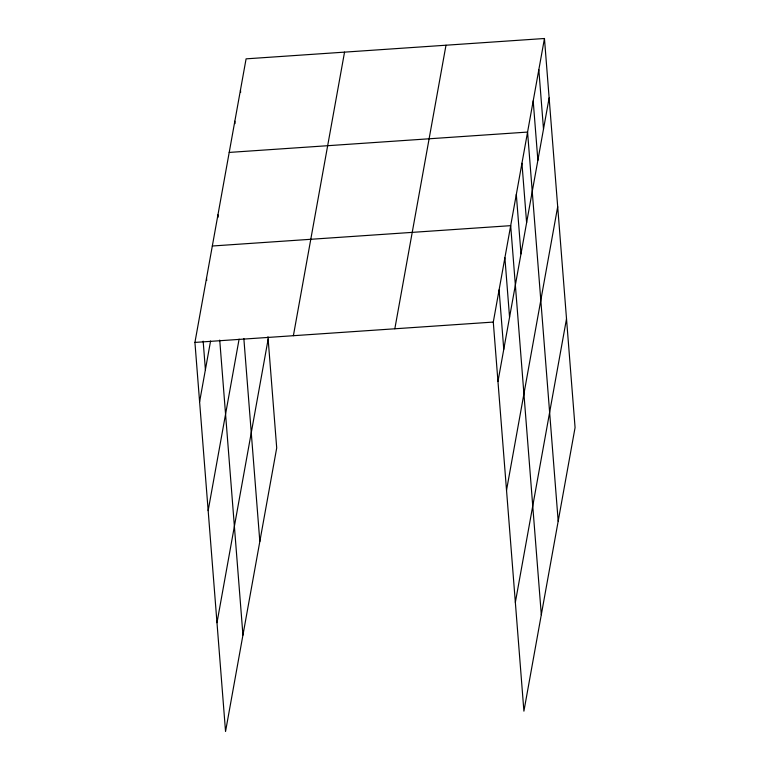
<?xml version="1.0" encoding="UTF-8"?>
<svg xmlns="http://www.w3.org/2000/svg" width="770" height="770" viewBox="0 0 770 770"><rect width="100%" height="100%" fill="white"/><g stroke="black" fill="none" stroke-linecap="round" stroke-linejoin="round"><path stroke-width="1.16" d="M267.96 336.76L276.709 447.928L225.543 731.5L194.926 342.419L246.092 58.847L544.457 38.5L575.075 427.581L523.908 711.153L493.291 322.072L544.457 38.5M199.603 401.834L210.576 341.004M208.16 510.625L239.104 339.118M216.986 622.709L268.153 339.147M293.389 335.701L344.546 52.129M394.827 328.78L445.994 45.218M497.969 381.487L549.125 97.925M506.525 490.278L557.692 206.707M515.351 602.361L566.518 318.799M229.21 152.422L527.566 132.074L558.192 521.165M212.318 246.005L510.683 225.658L541.31 614.739M194.926 342.419L493.291 322.072M538.827 69.695L543.505 129.11M533.196 100.889L537.874 160.304M521.944 163.269L526.613 222.694M516.314 194.464L520.992 253.879M504.889 257.796L509.557 317.211M499.085 289.934L503.763 349.349M240.461 90.042L240.654 92.419M234.831 121.236L235.023 123.614M243.849 338.521L259.827 541.512M217.948 214.811L218.141 217.188M219.729 340.09L242.945 635.086M206.524 278.143L206.707 280.521M203.155 341.177L205.398 369.696"/></g></svg>
